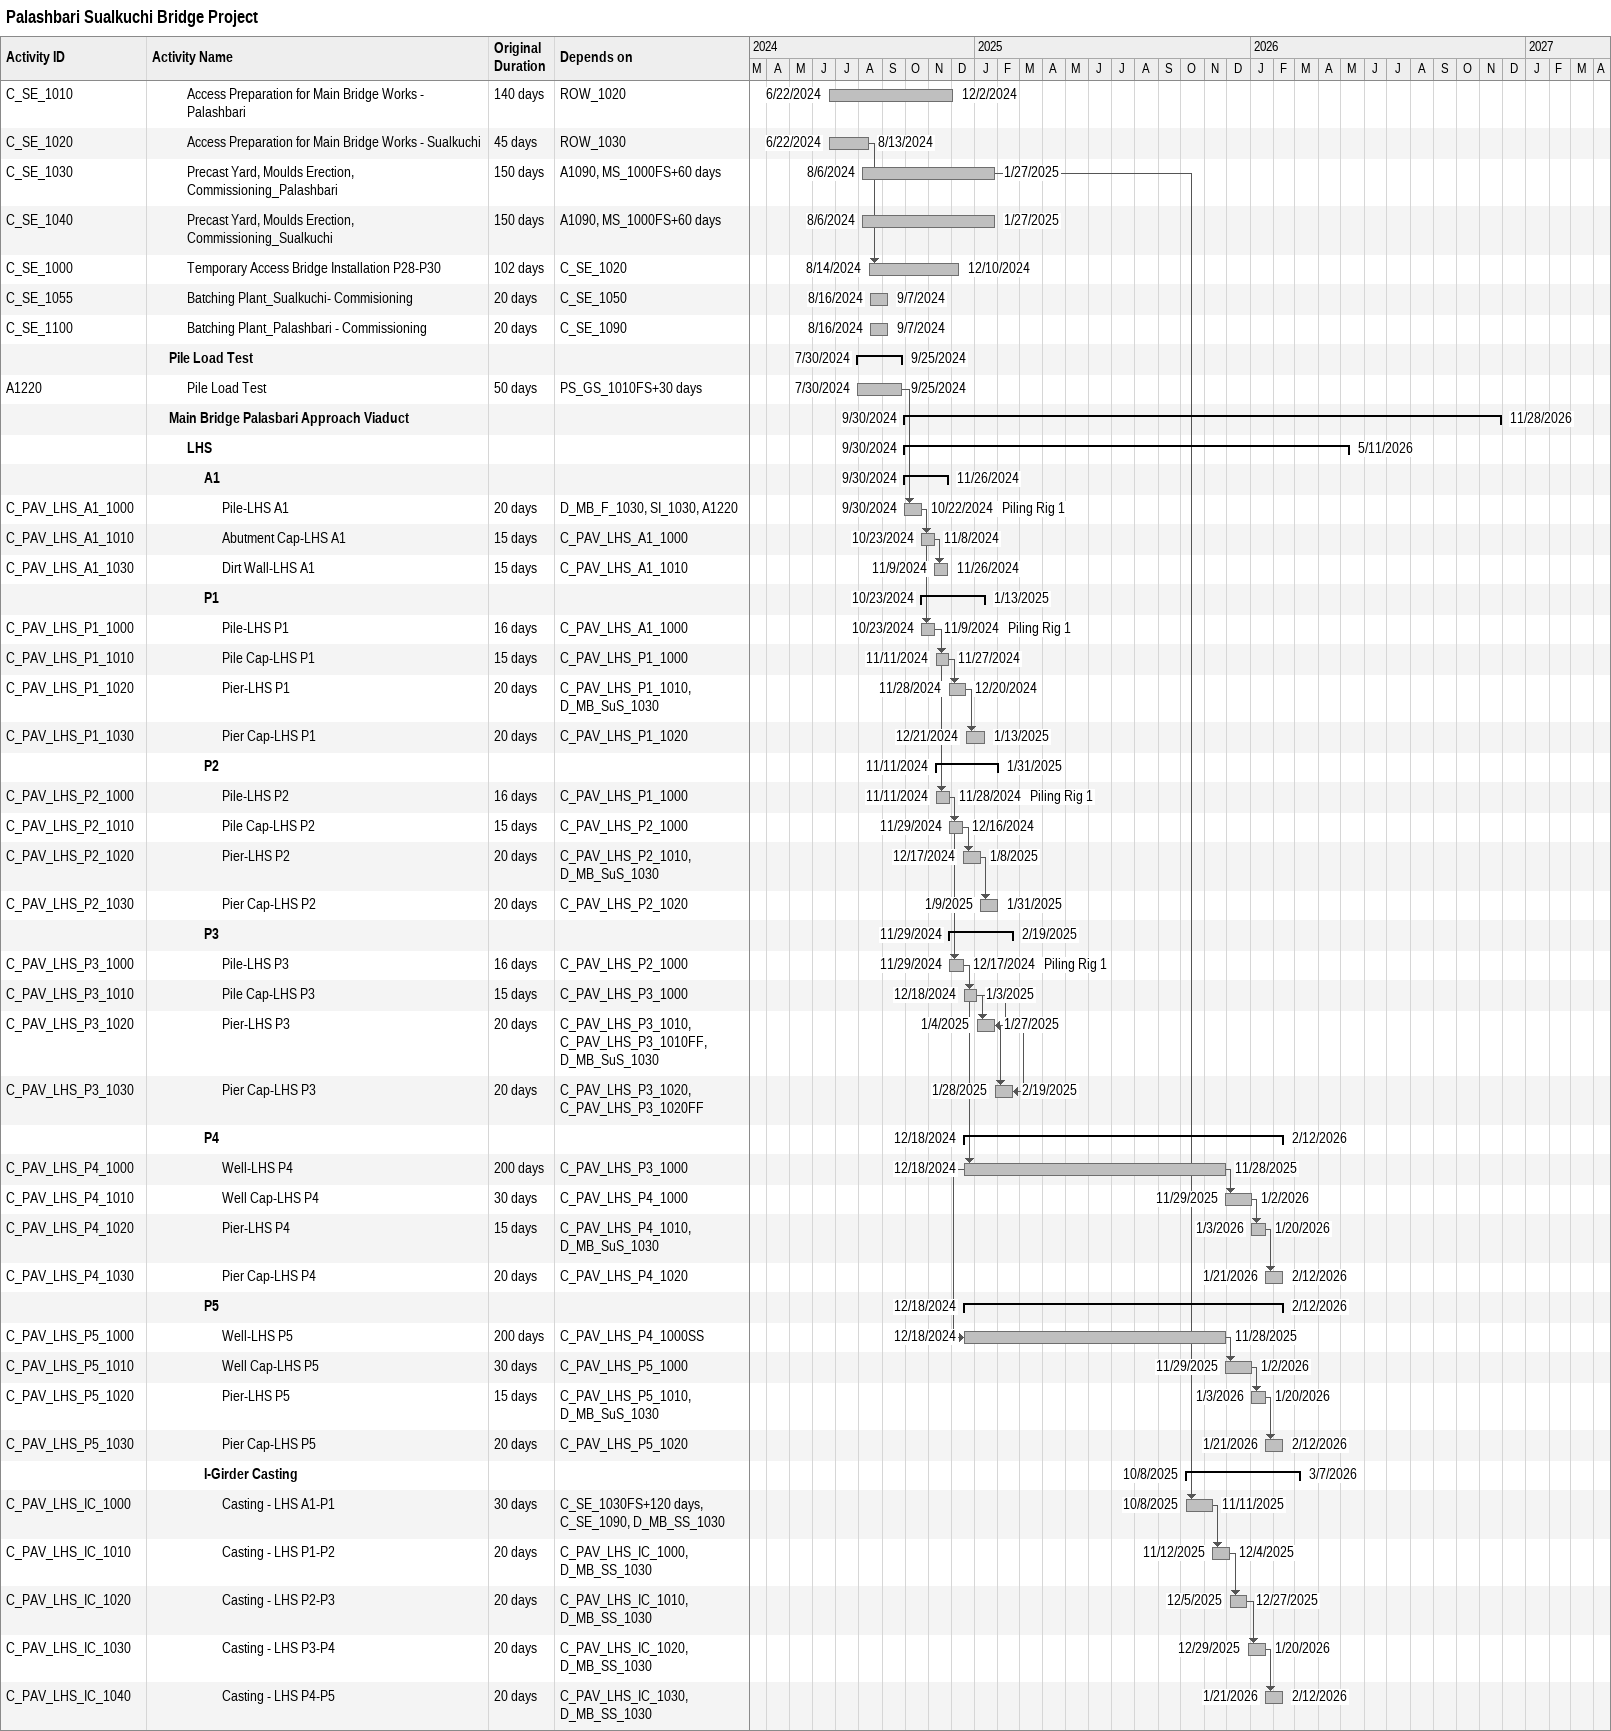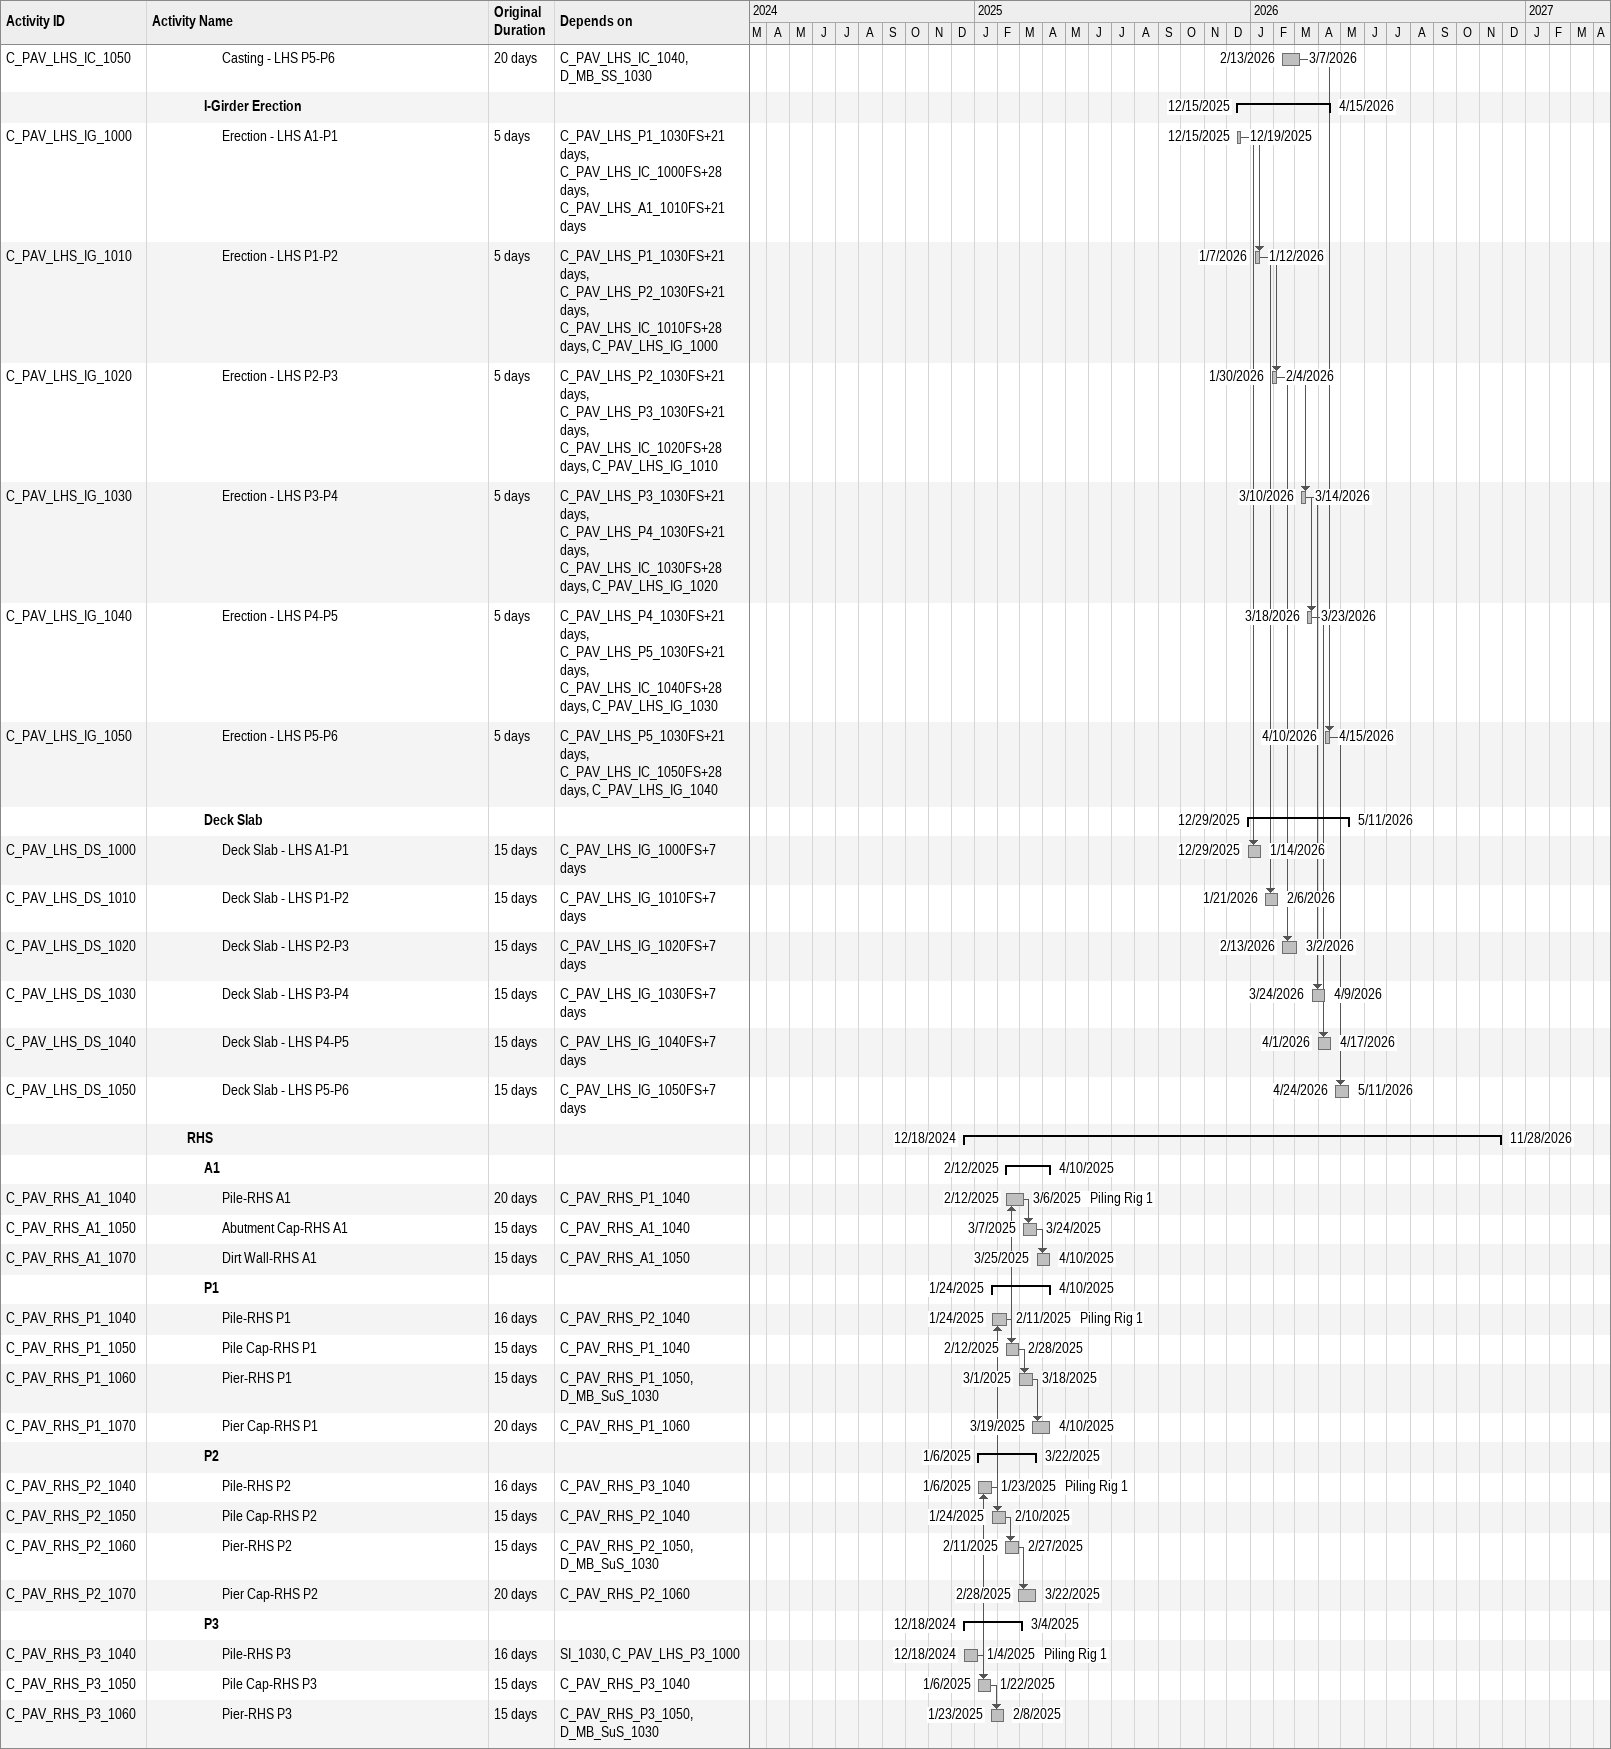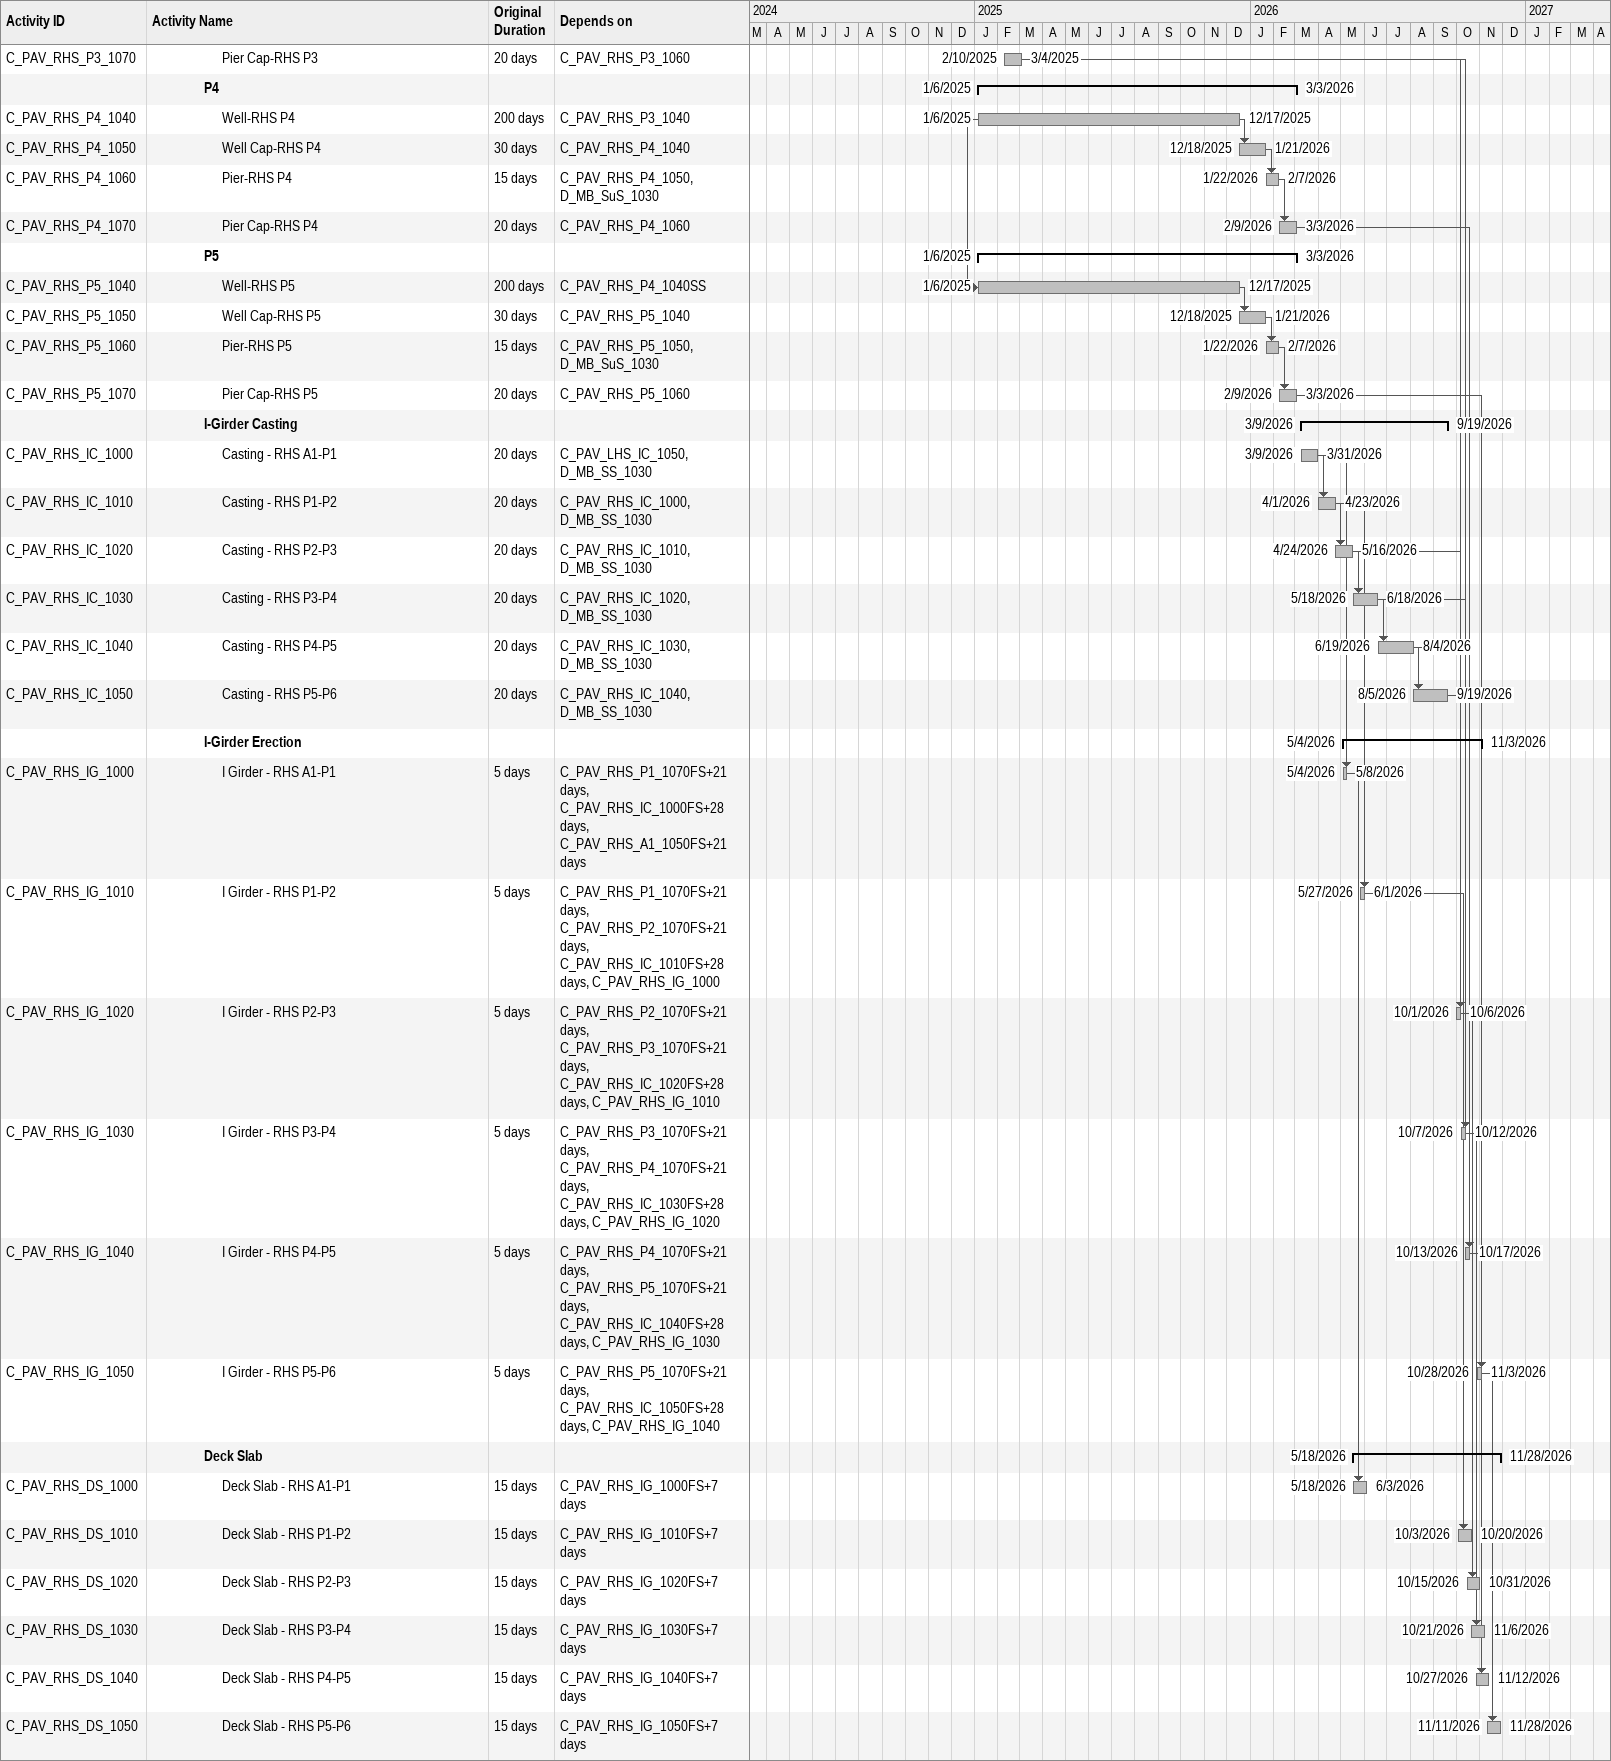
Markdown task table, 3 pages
Palashbari Sualkuchi Bridge Project

| ID | Level | Task | Original duration | Start | Finish | Predecessors | Resources |
|---|---|---|---|---|---|---|---|
| C_SE_1010 | 3 | Access Preparation for Main Bridge Works - Palashbari | 140d | 2024-06-22 | 2024-12-02 | ROW_1020 |  |
| C_SE_1020 | 3 | Access Preparation for Main Bridge Works - Sualkuchi | 45d | 2024-06-22 | 2024-08-13 | ROW_1030 |  |
| C_SE_1030 | 3 | Precast Yard, Moulds Erection, Commissioning_Palashbari | 150d | 2024-08-06 | 2025-01-27 | A1090, MS_1000FS+60d |  |
| C_SE_1040 | 3 | Precast Yard, Moulds Erection, Commissioning_Sualkuchi | 150d | 2024-08-06 | 2025-01-27 | A1090, MS_1000FS+60d |  |
| C_SE_1000 | 3 | Temporary Access Bridge Installation P28-P30 | 102d | 2024-08-14 | 2024-12-10 | C_SE_1020 |  |
| C_SE_1055 | 3 | Batching Plant_Sualkuchi- Commisioning | 20d | 2024-08-16 | 2024-09-07 | C_SE_1050 |  |
| C_SE_1100 | 3 | Batching Plant_Palashbari - Commissioning | 20d | 2024-08-16 | 2024-09-07 | C_SE_1090 |  |
|  | 2 | **Pile Load Test** |  | 2024-07-30 | 2024-09-25 |  |  |
| A1220 | 3 | Pile Load Test | 50d | 2024-07-30 | 2024-09-25 | PS_GS_1010FS+30d |  |
|  | 2 | **Main Bridge Palasbari Approach Viaduct** |  | 2024-09-30 | 2026-11-28 |  |  |
|  | 3 | **LHS** |  | 2024-09-30 | 2026-05-11 |  |  |
|  | 4 | **A1** |  | 2024-09-30 | 2024-11-26 |  |  |
| C_PAV_LHS_A1_1000 | 5 | Pile-LHS A1 | 20d | 2024-09-30 | 2024-10-22 | D_MB_F_1030, SI_1030, A1220 | Piling Rig 1 |
| C_PAV_LHS_A1_1010 | 5 | Abutment Cap-LHS A1 | 15d | 2024-10-23 | 2024-11-08 | C_PAV_LHS_A1_1000 |  |
| C_PAV_LHS_A1_1030 | 5 | Dirt Wall-LHS A1 | 15d | 2024-11-09 | 2024-11-26 | C_PAV_LHS_A1_1010 |  |
|  | 4 | **P1** |  | 2024-10-23 | 2025-01-13 |  |  |
| C_PAV_LHS_P1_1000 | 5 | Pile-LHS P1 | 16d | 2024-10-23 | 2024-11-09 | C_PAV_LHS_A1_1000 | Piling Rig 1 |
| C_PAV_LHS_P1_1010 | 5 | Pile Cap-LHS P1 | 15d | 2024-11-11 | 2024-11-27 | C_PAV_LHS_P1_1000 |  |
| C_PAV_LHS_P1_1020 | 5 | Pier-LHS P1 | 20d | 2024-11-28 | 2024-12-20 | C_PAV_LHS_P1_1010, D_MB_SuS_1030 |  |
| C_PAV_LHS_P1_1030 | 5 | Pier Cap-LHS P1 | 20d | 2024-12-21 | 2025-01-13 | C_PAV_LHS_P1_1020 |  |
|  | 4 | **P2** |  | 2024-11-11 | 2025-01-31 |  |  |
| C_PAV_LHS_P2_1000 | 5 | Pile-LHS P2 | 16d | 2024-11-11 | 2024-11-28 | C_PAV_LHS_P1_1000 | Piling Rig 1 |
| C_PAV_LHS_P2_1010 | 5 | Pile Cap-LHS P2 | 15d | 2024-11-29 | 2024-12-16 | C_PAV_LHS_P2_1000 |  |
| C_PAV_LHS_P2_1020 | 5 | Pier-LHS P2 | 20d | 2024-12-17 | 2025-01-08 | C_PAV_LHS_P2_1010, D_MB_SuS_1030 |  |
| C_PAV_LHS_P2_1030 | 5 | Pier Cap-LHS P2 | 20d | 2025-01-09 | 2025-01-31 | C_PAV_LHS_P2_1020 |  |
|  | 4 | **P3** |  | 2024-11-29 | 2025-02-19 |  |  |
| C_PAV_LHS_P3_1000 | 5 | Pile-LHS P3 | 16d | 2024-11-29 | 2024-12-17 | C_PAV_LHS_P2_1000 | Piling Rig 1 |
| C_PAV_LHS_P3_1010 | 5 | Pile Cap-LHS P3 | 15d | 2024-12-18 | 2025-01-03 | C_PAV_LHS_P3_1000 |  |
| C_PAV_LHS_P3_1020 | 5 | Pier-LHS P3 | 20d | 2025-01-04 | 2025-01-27 | C_PAV_LHS_P3_1010, C_PAV_LHS_P3_1010FF, D_MB_SuS_1030 |  |
| C_PAV_LHS_P3_1030 | 5 | Pier Cap-LHS P3 | 20d | 2025-01-28 | 2025-02-19 | C_PAV_LHS_P3_1020, C_PAV_LHS_P3_1020FF |  |
|  | 4 | **P4** |  | 2024-12-18 | 2026-02-12 |  |  |
| C_PAV_LHS_P4_1000 | 5 | Well-LHS P4 | 200d | 2024-12-18 | 2025-11-28 | C_PAV_LHS_P3_1000 |  |
| C_PAV_LHS_P4_1010 | 5 | Well Cap-LHS P4 | 30d | 2025-11-29 | 2026-01-02 | C_PAV_LHS_P4_1000 |  |
| C_PAV_LHS_P4_1020 | 5 | Pier-LHS P4 | 15d | 2026-01-03 | 2026-01-20 | C_PAV_LHS_P4_1010, D_MB_SuS_1030 |  |
| C_PAV_LHS_P4_1030 | 5 | Pier Cap-LHS P4 | 20d | 2026-01-21 | 2026-02-12 | C_PAV_LHS_P4_1020 |  |
|  | 4 | **P5** |  | 2024-12-18 | 2026-02-12 |  |  |
| C_PAV_LHS_P5_1000 | 5 | Well-LHS P5 | 200d | 2024-12-18 | 2025-11-28 | C_PAV_LHS_P4_1000SS |  |
| C_PAV_LHS_P5_1010 | 5 | Well Cap-LHS P5 | 30d | 2025-11-29 | 2026-01-02 | C_PAV_LHS_P5_1000 |  |
| C_PAV_LHS_P5_1020 | 5 | Pier-LHS P5 | 15d | 2026-01-03 | 2026-01-20 | C_PAV_LHS_P5_1010, D_MB_SuS_1030 |  |
| C_PAV_LHS_P5_1030 | 5 | Pier Cap-LHS P5 | 20d | 2026-01-21 | 2026-02-12 | C_PAV_LHS_P5_1020 |  |
|  | 4 | **I-Girder Casting** |  | 2025-10-08 | 2026-03-07 |  |  |
| C_PAV_LHS_IC_1000 | 5 | Casting - LHS A1-P1 | 30d | 2025-10-08 | 2025-11-11 | C_SE_1030FS+120d, C_SE_1090, D_MB_SS_1030 |  |
| C_PAV_LHS_IC_1010 | 5 | Casting - LHS P1-P2 | 20d | 2025-11-12 | 2025-12-04 | C_PAV_LHS_IC_1000, D_MB_SS_1030 |  |
| C_PAV_LHS_IC_1020 | 5 | Casting - LHS P2-P3 | 20d | 2025-12-05 | 2025-12-27 | C_PAV_LHS_IC_1010, D_MB_SS_1030 |  |
| C_PAV_LHS_IC_1030 | 5 | Casting - LHS P3-P4 | 20d | 2025-12-29 | 2026-01-20 | C_PAV_LHS_IC_1020, D_MB_SS_1030 |  |
| C_PAV_LHS_IC_1040 | 5 | Casting - LHS P4-P5 | 20d | 2026-01-21 | 2026-02-12 | C_PAV_LHS_IC_1030, D_MB_SS_1030 |  |
| C_PAV_LHS_IC_1050 | 5 | Casting - LHS P5-P6 | 20d | 2026-02-13 | 2026-03-07 | C_PAV_LHS_IC_1040, D_MB_SS_1030 |  |
|  | 4 | **I-Girder Erection** |  | 2025-12-15 | 2026-04-15 |  |  |
| C_PAV_LHS_IG_1000 | 5 | Erection - LHS A1-P1 | 5d | 2025-12-15 | 2025-12-19 | C_PAV_LHS_P1_1030FS+21d, C_PAV_LHS_IC_1000FS+28d, C_PAV_LHS_A1_1010FS+21d |  |
| C_PAV_LHS_IG_1010 | 5 | Erection - LHS P1-P2 | 5d | 2026-01-07 | 2026-01-12 | C_PAV_LHS_P1_1030FS+21d, C_PAV_LHS_P2_1030FS+21d, C_PAV_LHS_IC_1010FS+28d, C_PAV_LHS_IG_1000 |  |
| C_PAV_LHS_IG_1020 | 5 | Erection - LHS P2-P3 | 5d | 2026-01-30 | 2026-02-04 | C_PAV_LHS_P2_1030FS+21d, C_PAV_LHS_P3_1030FS+21d, C_PAV_LHS_IC_1020FS+28d, C_PAV_LHS_IG_1010 |  |
| C_PAV_LHS_IG_1030 | 5 | Erection - LHS P3-P4 | 5d | 2026-03-10 | 2026-03-14 | C_PAV_LHS_P3_1030FS+21d, C_PAV_LHS_P4_1030FS+21d, C_PAV_LHS_IC_1030FS+28d, C_PAV_LHS_IG_1020 |  |
| C_PAV_LHS_IG_1040 | 5 | Erection - LHS P4-P5 | 5d | 2026-03-18 | 2026-03-23 | C_PAV_LHS_P4_1030FS+21d, C_PAV_LHS_P5_1030FS+21d, C_PAV_LHS_IC_1040FS+28d, C_PAV_LHS_IG_1030 |  |
| C_PAV_LHS_IG_1050 | 5 | Erection - LHS P5-P6 | 5d | 2026-04-10 | 2026-04-15 | C_PAV_LHS_P5_1030FS+21d, C_PAV_LHS_IC_1050FS+28d, C_PAV_LHS_IG_1040 |  |
|  | 4 | **Deck Slab** |  | 2025-12-29 | 2026-05-11 |  |  |
| C_PAV_LHS_DS_1000 | 5 | Deck Slab - LHS A1-P1 | 15d | 2025-12-29 | 2026-01-14 | C_PAV_LHS_IG_1000FS+7d |  |
| C_PAV_LHS_DS_1010 | 5 | Deck Slab - LHS P1-P2 | 15d | 2026-01-21 | 2026-02-06 | C_PAV_LHS_IG_1010FS+7d |  |
| C_PAV_LHS_DS_1020 | 5 | Deck Slab - LHS P2-P3 | 15d | 2026-02-13 | 2026-03-02 | C_PAV_LHS_IG_1020FS+7d |  |
| C_PAV_LHS_DS_1030 | 5 | Deck Slab - LHS P3-P4 | 15d | 2026-03-24 | 2026-04-09 | C_PAV_LHS_IG_1030FS+7d |  |
| C_PAV_LHS_DS_1040 | 5 | Deck Slab - LHS P4-P5 | 15d | 2026-04-01 | 2026-04-17 | C_PAV_LHS_IG_1040FS+7d |  |
| C_PAV_LHS_DS_1050 | 5 | Deck Slab - LHS P5-P6 | 15d | 2026-04-24 | 2026-05-11 | C_PAV_LHS_IG_1050FS+7d |  |
|  | 3 | **RHS** |  | 2024-12-18 | 2026-11-28 |  |  |
|  | 4 | **A1** |  | 2025-02-12 | 2025-04-10 |  |  |
| C_PAV_RHS_A1_1040 | 5 | Pile-RHS A1 | 20d | 2025-02-12 | 2025-03-06 | C_PAV_RHS_P1_1040 | Piling Rig 1 |
| C_PAV_RHS_A1_1050 | 5 | Abutment Cap-RHS A1 | 15d | 2025-03-07 | 2025-03-24 | C_PAV_RHS_A1_1040 |  |
| C_PAV_RHS_A1_1070 | 5 | Dirt Wall-RHS A1 | 15d | 2025-03-25 | 2025-04-10 | C_PAV_RHS_A1_1050 |  |
|  | 4 | **P1** |  | 2025-01-24 | 2025-04-10 |  |  |
| C_PAV_RHS_P1_1040 | 5 | Pile-RHS P1 | 16d | 2025-01-24 | 2025-02-11 | C_PAV_RHS_P2_1040 | Piling Rig 1 |
| C_PAV_RHS_P1_1050 | 5 | Pile Cap-RHS P1 | 15d | 2025-02-12 | 2025-02-28 | C_PAV_RHS_P1_1040 |  |
| C_PAV_RHS_P1_1060 | 5 | Pier-RHS P1 | 15d | 2025-03-01 | 2025-03-18 | C_PAV_RHS_P1_1050, D_MB_SuS_1030 |  |
| C_PAV_RHS_P1_1070 | 5 | Pier Cap-RHS P1 | 20d | 2025-03-19 | 2025-04-10 | C_PAV_RHS_P1_1060 |  |
|  | 4 | **P2** |  | 2025-01-06 | 2025-03-22 |  |  |
| C_PAV_RHS_P2_1040 | 5 | Pile-RHS P2 | 16d | 2025-01-06 | 2025-01-23 | C_PAV_RHS_P3_1040 | Piling Rig 1 |
| C_PAV_RHS_P2_1050 | 5 | Pile Cap-RHS P2 | 15d | 2025-01-24 | 2025-02-10 | C_PAV_RHS_P2_1040 |  |
| C_PAV_RHS_P2_1060 | 5 | Pier-RHS P2 | 15d | 2025-02-11 | 2025-02-27 | C_PAV_RHS_P2_1050, D_MB_SuS_1030 |  |
| C_PAV_RHS_P2_1070 | 5 | Pier Cap-RHS P2 | 20d | 2025-02-28 | 2025-03-22 | C_PAV_RHS_P2_1060 |  |
|  | 4 | **P3** |  | 2024-12-18 | 2025-03-04 |  |  |
| C_PAV_RHS_P3_1040 | 5 | Pile-RHS P3 | 16d | 2024-12-18 | 2025-01-04 | SI_1030, C_PAV_LHS_P3_1000 | Piling Rig 1 |
| C_PAV_RHS_P3_1050 | 5 | Pile Cap-RHS P3 | 15d | 2025-01-06 | 2025-01-22 | C_PAV_RHS_P3_1040 |  |
| C_PAV_RHS_P3_1060 | 5 | Pier-RHS P3 | 15d | 2025-01-23 | 2025-02-08 | C_PAV_RHS_P3_1050, D_MB_SuS_1030 |  |
| C_PAV_RHS_P3_1070 | 5 | Pier Cap-RHS P3 | 20d | 2025-02-10 | 2025-03-04 | C_PAV_RHS_P3_1060 |  |
|  | 4 | **P4** |  | 2025-01-06 | 2026-03-03 |  |  |
| C_PAV_RHS_P4_1040 | 5 | Well-RHS P4 | 200d | 2025-01-06 | 2025-12-17 | C_PAV_RHS_P3_1040 |  |
| C_PAV_RHS_P4_1050 | 5 | Well Cap-RHS P4 | 30d | 2025-12-18 | 2026-01-21 | C_PAV_RHS_P4_1040 |  |
| C_PAV_RHS_P4_1060 | 5 | Pier-RHS P4 | 15d | 2026-01-22 | 2026-02-07 | C_PAV_RHS_P4_1050, D_MB_SuS_1030 |  |
| C_PAV_RHS_P4_1070 | 5 | Pier Cap-RHS P4 | 20d | 2026-02-09 | 2026-03-03 | C_PAV_RHS_P4_1060 |  |
|  | 4 | **P5** |  | 2025-01-06 | 2026-03-03 |  |  |
| C_PAV_RHS_P5_1040 | 5 | Well-RHS P5 | 200d | 2025-01-06 | 2025-12-17 | C_PAV_RHS_P4_1040SS |  |
| C_PAV_RHS_P5_1050 | 5 | Well Cap-RHS P5 | 30d | 2025-12-18 | 2026-01-21 | C_PAV_RHS_P5_1040 |  |
| C_PAV_RHS_P5_1060 | 5 | Pier-RHS P5 | 15d | 2026-01-22 | 2026-02-07 | C_PAV_RHS_P5_1050, D_MB_SuS_1030 |  |
| C_PAV_RHS_P5_1070 | 5 | Pier Cap-RHS P5 | 20d | 2026-02-09 | 2026-03-03 | C_PAV_RHS_P5_1060 |  |
|  | 4 | **I-Girder Casting** |  | 2026-03-09 | 2026-09-19 |  |  |
| C_PAV_RHS_IC_1000 | 5 | Casting - RHS A1-P1 | 20d | 2026-03-09 | 2026-03-31 | C_PAV_LHS_IC_1050, D_MB_SS_1030 |  |
| C_PAV_RHS_IC_1010 | 5 | Casting - RHS P1-P2 | 20d | 2026-04-01 | 2026-04-23 | C_PAV_RHS_IC_1000, D_MB_SS_1030 |  |
| C_PAV_RHS_IC_1020 | 5 | Casting - RHS P2-P3 | 20d | 2026-04-24 | 2026-05-16 | C_PAV_RHS_IC_1010, D_MB_SS_1030 |  |
| C_PAV_RHS_IC_1030 | 5 | Casting - RHS P3-P4 | 20d | 2026-05-18 | 2026-06-18 | C_PAV_RHS_IC_1020, D_MB_SS_1030 |  |
| C_PAV_RHS_IC_1040 | 5 | Casting - RHS P4-P5 | 20d | 2026-06-19 | 2026-08-04 | C_PAV_RHS_IC_1030, D_MB_SS_1030 |  |
| C_PAV_RHS_IC_1050 | 5 | Casting - RHS P5-P6 | 20d | 2026-08-05 | 2026-09-19 | C_PAV_RHS_IC_1040, D_MB_SS_1030 |  |
|  | 4 | **I-Girder Erection** |  | 2026-05-04 | 2026-11-03 |  |  |
| C_PAV_RHS_IG_1000 | 5 | I Girder - RHS A1-P1 | 5d | 2026-05-04 | 2026-05-08 | C_PAV_RHS_P1_1070FS+21d, C_PAV_RHS_IC_1000FS+28d, C_PAV_RHS_A1_1050FS+21d |  |
| C_PAV_RHS_IG_1010 | 5 | I Girder - RHS P1-P2 | 5d | 2026-05-27 | 2026-06-01 | C_PAV_RHS_P1_1070FS+21d, C_PAV_RHS_P2_1070FS+21d, C_PAV_RHS_IC_1010FS+28d, C_PAV_RHS_IG_1000 |  |
| C_PAV_RHS_IG_1020 | 5 | I Girder - RHS P2-P3 | 5d | 2026-10-01 | 2026-10-06 | C_PAV_RHS_P2_1070FS+21d, C_PAV_RHS_P3_1070FS+21d, C_PAV_RHS_IC_1020FS+28d, C_PAV_RHS_IG_1010 |  |
| C_PAV_RHS_IG_1030 | 5 | I Girder - RHS P3-P4 | 5d | 2026-10-07 | 2026-10-12 | C_PAV_RHS_P3_1070FS+21d, C_PAV_RHS_P4_1070FS+21d, C_PAV_RHS_IC_1030FS+28d, C_PAV_RHS_IG_1020 |  |
| C_PAV_RHS_IG_1040 | 5 | I Girder - RHS P4-P5 | 5d | 2026-10-13 | 2026-10-17 | C_PAV_RHS_P4_1070FS+21d, C_PAV_RHS_P5_1070FS+21d, C_PAV_RHS_IC_1040FS+28d, C_PAV_RHS_IG_1030 |  |
| C_PAV_RHS_IG_1050 | 5 | I Girder - RHS P5-P6 | 5d | 2026-10-28 | 2026-11-03 | C_PAV_RHS_P5_1070FS+21d, C_PAV_RHS_IC_1050FS+28d, C_PAV_RHS_IG_1040 |  |
|  | 4 | **Deck Slab** |  | 2026-05-18 | 2026-11-28 |  |  |
| C_PAV_RHS_DS_1000 | 5 | Deck Slab - RHS A1-P1 | 15d | 2026-05-18 | 2026-06-03 | C_PAV_RHS_IG_1000FS+7d |  |
| C_PAV_RHS_DS_1010 | 5 | Deck Slab - RHS P1-P2 | 15d | 2026-10-03 | 2026-10-20 | C_PAV_RHS_IG_1010FS+7d |  |
| C_PAV_RHS_DS_1020 | 5 | Deck Slab - RHS P2-P3 | 15d | 2026-10-15 | 2026-10-31 | C_PAV_RHS_IG_1020FS+7d |  |
| C_PAV_RHS_DS_1030 | 5 | Deck Slab - RHS P3-P4 | 15d | 2026-10-21 | 2026-11-06 | C_PAV_RHS_IG_1030FS+7d |  |
| C_PAV_RHS_DS_1040 | 5 | Deck Slab - RHS P4-P5 | 15d | 2026-10-27 | 2026-11-12 | C_PAV_RHS_IG_1040FS+7d |  |
| C_PAV_RHS_DS_1050 | 5 | Deck Slab - RHS P5-P6 | 15d | 2026-11-11 | 2026-11-28 | C_PAV_RHS_IG_1050FS+7d |  |
